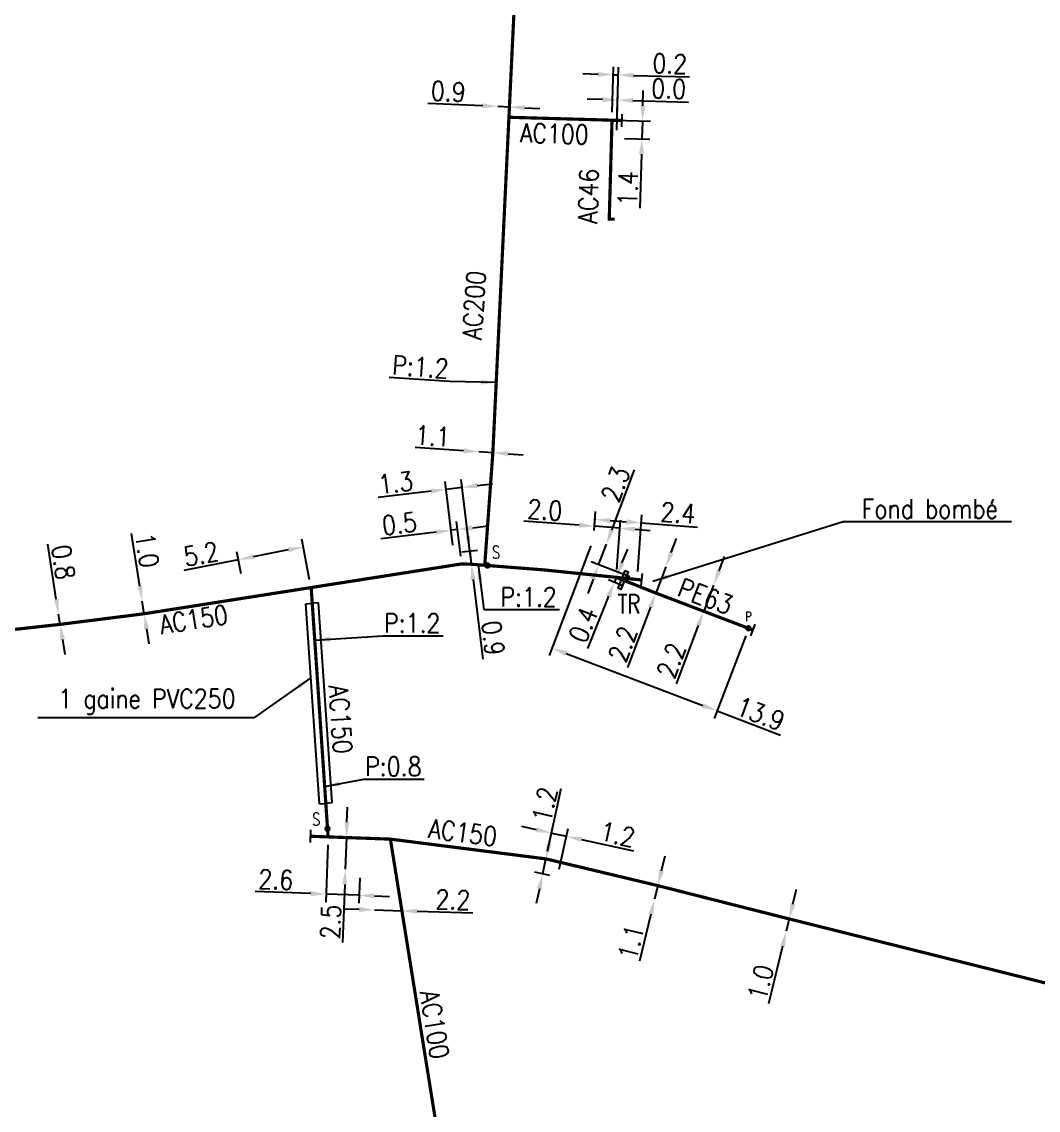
# Model space of a CAD drawing. Header units: millimetres. Extents: x 115991 to 117009, y 129000 to 129990.
# Drawn here: x 116836.5 to 116916.4, y 129344.2 to 129429.8 of the extents above; entities that cross this region are included whole.
import ezdxf
from ezdxf.enums import TextEntityAlignment as Align

# ---------------------------------------------------------------- set-up
doc = ezdxf.new("R2010")
doc.units = ezdxf.units.MM
doc.header["$PDMODE"] = 34
for name, pattern in [('L_25_AP', [2000, 1000, 1000]), ('L_25_PE', [2000, 1000, 1000]), ('L_RAC_AP', [3.5, 2, -1.5])]:
    doc.linetypes.add(name, pattern=pattern)
doc.layers.get('0').update_dxf_attribs({"linetype": 'CONTINUOUS'})
doc.layers.get('DEFPOINTS').update_dxf_attribs({"linetype": 'CONTINUOUS'})
for name, color, linetype in [('L_150', 1, 'CONTINUOUS'), ('L_300', 7, 'CONTINUOUS'), ('L_340', 7, 'CONTINUOUS'), ('L_400', 7, 'CONTINUOUS'), ('L_900', 7, 'CONTINUOUS')]:
    doc.layers.add(name, color=color, linetype=linetype)
doc.layers.add('L_170', color=7, linetype='CONTINUOUS', plot=False)
doc.styles.add('G_ROMANS', font='ROMANS.SHX', dxfattribs={"width": 0.75})
doc.styles.get("Standard").update_dxf_attribs({"font": 'romans.shx', "width": 0.85})
doc.dimstyles.get("Standard").update_dxf_attribs({"dimtxt": 1.5, "dimasz": 1.2, "dimexe": 0.625, "dimexo": 0.625, "dimgap": 0.25, "dimtad": 1, "dimdec": 1, "dimzin": 0, "dimdsep": 46, "dimtxsty": 'Standard', "dimcen": -0.5, "dimadec": 0, "dimazin": 0, "dimtfac": 1, "dimtdec": 1, "dimtmove": 0, "dimatfit": 3, "dimfxl": 0, "dimtolj": 1, "dimtzin": 0, "dimarcsym": 0})

# ---------------------------------------------------------------- blocks, each defined once
blk = doc.blocks.new('*D125')
at = {"layer": 'DEFPOINTS', "color": 0, "linetype": 'Continuous', "transparency": 16777216}
for p in [(116881.49, 129390.108), (116881.421, 129389.169), (116883.2, 129386.096)]:
    blk.add_point(p, dxfattribs=at)
at = {"layer": 'L_150', "color": 0, "linetype": 'Continuous', "lineweight": -2, "transparency": 16777216}
for p, q in [((116880.293, 129390.197), (116875.933, 129390.518)), ((116881.466, 129389.792), (116881.536, 129390.732)), ((116883.245, 129386.719), (116883.53, 129390.585)), ((116883.484, 129389.961), (116881.49, 129390.108)), ((116884.681, 129389.873), (116885.878, 129389.785))]:
    blk.add_line(p, q, dxfattribs=at)
at = {"layer": 'L_150', "color": 0, "linetype": 'Continuous', "transparency": 16777216}
for points in [[(116880.308, 129390.396), (116880.278, 129389.997), (116881.49, 129390.108)], [(116884.696, 129390.073), (116884.666, 129389.674), (116883.484, 129389.961)]]:
    blk.add_solid(points, dxfattribs=at)
at = {"layer": 'L_150', "color": 0, "linetype": 'Continuous', "transparency": 16777216, "insert": (116877.588, 129391.398), "char_height": 1.5, "attachment_point": 5, "rotation": 355.78733}
blk.add_mtext('\\A1;2.0', dxfattribs=at)
blk = doc.blocks.new('*D126')
at = {"layer": 'DEFPOINTS', "color": 0, "linetype": 'Continuous', "transparency": 16777216}
for p in [(116881.529, 129390.645), (116881.421, 129389.169), (116884.841, 129385.927)]:
    blk.add_point(p, dxfattribs=at)
at = {"layer": 'L_340', "color": 0, "linetype": 'Continuous', "lineweight": -2, "transparency": 16777216}
for p, q in [((116881.466, 129389.792), (116881.575, 129391.268)), ((116882.726, 129390.557), (116883.972, 129390.465)), ((116884.887, 129386.55), (116885.215, 129391)), ((116885.169, 129390.377), (116889.589, 129390.051))]:
    blk.add_line(p, q, dxfattribs=at)
at = {"layer": 'L_340', "color": 0, "linetype": 'Continuous', "transparency": 16777216}
for points in [[(116882.741, 129390.756), (116882.711, 129390.357), (116881.529, 129390.645)], [(116883.987, 129390.665), (116883.957, 129390.266), (116885.169, 129390.377)]]:
    blk.add_solid(points, dxfattribs=at)
at = {"layer": 'L_340', "color": 0, "linetype": 'Continuous', "transparency": 16777216, "insert": (116888.051, 129391.167), "char_height": 1.5, "attachment_point": 5, "rotation": 355.78733}
blk.add_mtext('\\A1;2.4', dxfattribs=at)
blk = doc.blocks.new('*D127')
at = {"layer": 'DEFPOINTS', "color": 0, "linetype": 'Continuous', "transparency": 16777216}
for p in [(116882.421, 129388.695), (116882.421, 129388.695), (116884.841, 129385.927)]:
    blk.add_point(p, dxfattribs=at)
at = {"layer": 'L_340', "color": 0, "linetype": 'Continuous', "lineweight": -2, "transparency": 16777216}
for p, q in [((116882.847, 129389.817), (116884.643, 129394.537)), ((116881.806, 129387.081), (116882.421, 129388.695)), ((116884.257, 129386.149), (116881.222, 129387.303)), ((116881.38, 129385.96), (116880.953, 129384.838))]:
    blk.add_line(p, q, dxfattribs=at)
at = {"layer": 'L_340', "color": 0, "linetype": 'Continuous', "transparency": 16777216}
for points in [[(116882.66, 129389.888), (116883.034, 129389.746), (116882.421, 129388.695)], [(116881.193, 129386.031), (116881.567, 129385.888), (116881.806, 129387.081)]]:
    blk.add_solid(points, dxfattribs=at)
at = {"layer": 'L_340', "color": 0, "linetype": 'Continuous', "transparency": 16777216, "insert": (116883.144, 129393.41), "char_height": 1.5, "attachment_point": 5, "rotation": 69.17118}
blk.add_mtext('\\A1;2.3', dxfattribs=at)
blk = doc.blocks.new('*D128')
at = {"layer": 'DEFPOINTS', "color": 0, "linetype": 'Continuous', "transparency": 16777216}
for p in [(116887.094, 129386.918), (116887.094, 129386.918), (116886.312, 129384.861)]:
    blk.add_point(p, dxfattribs=at)
at = {"layer": 'L_150', "color": 0, "linetype": 'Continuous', "lineweight": -2, "transparency": 16777216}
for p, q in [((116887.521, 129388.039), (116887.947, 129389.161)), ((116887.094, 129386.918), (116886.312, 129384.861)), ((116885.885, 129383.74), (116884.087, 129379.014))]:
    blk.add_line(p, q, dxfattribs=at)
at = {"layer": 'L_150', "color": 0, "linetype": 'Continuous', "transparency": 16777216}
for points in [[(116887.334, 129388.11), (116887.707, 129387.968), (116887.094, 129386.918)], [(116885.698, 129383.811), (116886.072, 129383.669), (116886.312, 129384.861)]]:
    blk.add_solid(points, dxfattribs=at)
at = {"layer": 'L_150', "color": 0, "linetype": 'Continuous', "transparency": 16777216, "insert": (116883.716, 129380.852), "char_height": 1.5, "attachment_point": 5, "rotation": 69.17118}
blk.add_mtext('\\A1;2.2', dxfattribs=at)
blk = doc.blocks.new('*D129')
at = {"layer": 'DEFPOINTS', "color": 0, "linetype": 'Continuous', "transparency": 16777216}
for p in [(116881.421, 129389.169), (116893.599, 129382.089), (116878.136, 129380.536)]:
    blk.add_point(p, dxfattribs=at)
at = {"layer": 'L_300', "color": 0, "linetype": 'Continuous', "lineweight": -2, "transparency": 16777216}
for p, q in [((116881.198, 129388.585), (116877.914, 129379.952)), ((116893.377, 129381.505), (116890.906, 129375.009)), ((116879.258, 129380.109), (116890.006, 129376.02)), ((116891.128, 129375.594), (116896.121, 129373.694))]:
    blk.add_line(p, q, dxfattribs=at)
at = {"layer": 'L_300', "color": 0, "linetype": 'Continuous', "transparency": 16777216}
for points in [[(116879.329, 129380.296), (116879.187, 129379.923), (116878.136, 129380.536)], [(116890.077, 129376.207), (116889.935, 129375.833), (116891.128, 129375.594)]]:
    blk.add_solid(points, dxfattribs=at)
at = {"layer": 'L_300', "color": 0, "linetype": 'Continuous', "transparency": 16777216, "insert": (116894.541, 129375.365), "char_height": 1.5, "attachment_point": 5, "rotation": 339.17118}
blk.add_mtext('\\A1;13.9', dxfattribs=at)
blk = doc.blocks.new('*D130')
at = {"layer": 'DEFPOINTS', "color": 0, "linetype": 'Continuous', "transparency": 16777216}
for p in [(116890.856, 129385.486), (116890.856, 129385.486), (116890.074, 129383.43)]:
    blk.add_point(p, dxfattribs=at)
at = {"layer": 'L_150', "color": 0, "linetype": 'Continuous', "lineweight": -2, "transparency": 16777216}
for p, q in [((116891.283, 129386.608), (116891.71, 129387.729)), ((116890.856, 129385.486), (116890.074, 129383.43)), ((116889.647, 129382.308), (116887.901, 129377.719))]:
    blk.add_line(p, q, dxfattribs=at)
at = {"layer": 'L_150', "color": 0, "linetype": 'Continuous', "transparency": 16777216}
for points in [[(116891.096, 129386.679), (116891.47, 129386.537), (116890.856, 129385.486)], [(116889.46, 129382.379), (116889.834, 129382.237), (116890.074, 129383.43)]]:
    blk.add_solid(points, dxfattribs=at)
at = {"layer": 'L_150', "color": 0, "linetype": 'Continuous', "transparency": 16777216, "insert": (116887.53, 129379.557), "char_height": 1.5, "attachment_point": 5, "rotation": 69.17118}
blk.add_mtext('\\A1;2.2', dxfattribs=at)
blk = doc.blocks.new('*D131')
at = {"layer": 'DEFPOINTS', "color": 0, "linetype": 'Continuous', "transparency": 16777216}
for p in [(116882.001, 129386.151), (116883.049, 129385.725), (116883.2, 129386.096)]:
    blk.add_point(p, dxfattribs=at)
at = {"layer": 'L_150', "color": 0, "linetype": 'Continuous', "lineweight": -2, "transparency": 16777216}
for p, q in [((116883.651, 129387.208), (116884.103, 129388.319)), ((116882.58, 129385.916), (116883.628, 129385.49)), ((116883.2, 129386.096), (116883.049, 129385.725)), ((116882.597, 129384.614), (116880.929, 129380.508))]:
    blk.add_line(p, q, dxfattribs=at)
at = {"layer": 'L_150', "color": 0, "linetype": 'Continuous', "transparency": 16777216}
for points in [[(116883.466, 129387.283), (116883.837, 129387.132), (116883.2, 129386.096)], [(116882.412, 129384.689), (116882.783, 129384.538), (116883.049, 129385.725)]]:
    blk.add_solid(points, dxfattribs=at)
at = {"layer": 'L_150', "color": 0, "linetype": 'Continuous', "transparency": 16777216, "insert": (116880.611, 129382.381), "char_height": 1.5, "attachment_point": 5, "rotation": 67.88571}
blk.add_mtext('\\A1;0.4', dxfattribs=at)
blk = doc.blocks.new('L_340_07')
at = {"color": 0, "linetype": 'Continuous', "const_width": 0.25, "flags": 128}
blk.add_lwpolyline([(0, 0), (1.25, 0)], dxfattribs=at)
at = {"color": 0, "linetype": 'Continuous', "flags": 128}
blk.add_lwpolyline([(1.25, -0.5), (1.25, 0.5)], dxfattribs=at)
at = {"color": 0, "linetype": 'Continuous', "style": 'G_ROMANS', "width": 0.75, "flags": 3}
for tag, p in [('DEF_LEG', (0.723, -3.465)), ('DEF_COUP', (0.723, -5.965)), ('DEF_TYPE', (0.723, -8.465))]:
    blk.add_attdef(tag, text='', height=1.2, dxfattribs=at).set_placement(p, align=Align.MIDDLE)
blk = doc.blocks.new('L_300_12')
at = {"color": 0, "linetype": 'Continuous', "const_width": 0.497, "flags": 128}
blk.add_lwpolyline([(-0.25, 0, 1), (0.25, 0, 1)], format="xyb", close=True, dxfattribs=at)
at = {"color": 0, "linetype": 'Continuous', "style": 'G_ROMANS', "width": 0.75}
blk.add_text('P', height=1.5, dxfattribs=at).set_placement((0, 1.85), align=Align.MIDDLE)
at = {"color": 0, "linetype": 'Continuous', "style": 'G_ROMANS', "width": 0.75, "flags": 3}
for tag, p in [('DEF_LEG', (0, -5)), ('DEF_COUP', (0, -7.5)), ('DEF_TYPE', (0, -10))]:
    blk.add_attdef(tag, text='', height=1.2, dxfattribs=at).set_placement(p, align=Align.MIDDLE)
blk = doc.blocks.new('L_340_19')
at = {"linetype": 'Continuous'}
blk.add_hatch(color=0, dxfattribs=at).paths.add_polyline_path([(0.125, 0.75), (-0.125, 0.75), (-0.125, -0.75), (0.125, -0.75)])
at = {"color": 0, "linetype": 'Continuous'}
blk.add_lwpolyline([(-0.125, 0.75), (0.125, 0.75), (0.125, -0.75), (-0.125, -0.75)], close=True, dxfattribs=at)
at = {"color": 0, "linetype": 'Continuous', "style": 'G_ROMANS', "width": 0.75}
for tag, height, flags, p in [('TR', 1.5, 8, (0, 3)), ('DEF_LEG', 1.2, 3, (0, -5)), ('DEF_COUP', 1.2, 3, (0, -7.5)), ('DEF_TYPE', 1.2, 3, (0, -10))]:
    blk.add_attdef(tag, text='', height=height, dxfattribs=dict(at, flags=flags)).set_placement(p, align=Align.MIDDLE)
blk = doc.blocks.new('*D378')
at = {"layer": 'DEFPOINTS', "color": 0, "linetype": 'Continuous', "transparency": 16777216}
for p in [(116873.901, 129423.114), (116873.901, 129423.114), (116874.8, 129423.074)]:
    blk.add_point(p, dxfattribs=at)
at = {"layer": 'L_150', "color": 0, "linetype": 'Continuous', "lineweight": -2, "transparency": 16777216}
for p, q in [((116872.702, 129423.168), (116868.396, 129423.362)), ((116874.8, 129423.074), (116873.901, 129423.114)), ((116875.999, 129423.02), (116877.198, 129422.966))]:
    blk.add_line(p, q, dxfattribs=at)
at = {"layer": 'L_150', "color": 0, "linetype": 'Continuous', "transparency": 16777216}
for points in [[(116872.711, 129423.368), (116872.693, 129422.968), (116873.901, 129423.114)], [(116876.008, 129423.22), (116875.99, 129422.82), (116874.8, 129423.074)]]:
    blk.add_solid(points, dxfattribs=at)
at = {"layer": 'L_150', "color": 0, "linetype": 'Continuous', "transparency": 16777216, "insert": (116869.995, 129424.291), "char_height": 1.5, "attachment_point": 5, "rotation": 357.42151}
blk.add_mtext('\\A1;0.9', dxfattribs=at)
blk = doc.blocks.new('*D380')
at = {"layer": 'DEFPOINTS', "color": 0, "linetype": 'Continuous', "transparency": 16777216}
for p in [(116883.367, 129425.593), (116882.867, 129422.037), (116883.227, 129420.626)]:
    blk.add_point(p, dxfattribs=at)
at = {"layer": 'L_170', "color": 0, "linetype": 'Continuous', "lineweight": -2, "transparency": 16777216}
for p, q in [((116881.768, 129425.638), (116880.568, 129425.672)), ((116882.884, 129422.662), (116882.985, 129426.229)), ((116882.967, 129425.605), (116883.367, 129425.593)), ((116883.245, 129421.251), (116883.385, 129426.218)), ((116884.567, 129425.56), (116888.967, 129425.436))]:
    blk.add_line(p, q, dxfattribs=at)
at = {"layer": 'L_170', "color": 0, "linetype": 'Continuous', "transparency": 16777216}
for points in [[(116881.773, 129425.838), (116881.762, 129425.438), (116882.967, 129425.605)], [(116884.572, 129425.76), (116884.561, 129425.36), (116883.367, 129425.593)]]:
    blk.add_solid(points, dxfattribs=at)
at = {"layer": 'L_170', "color": 0, "linetype": 'Continuous', "transparency": 16777216, "insert": (116887.41, 129426.48), "char_height": 1.5, "attachment_point": 5, "rotation": 358.3882}
blk.add_mtext('\\A1;0.2', dxfattribs=at)
blk = doc.blocks.new('*D381')
at = {"layer": 'DEFPOINTS', "color": 0, "linetype": 'Continuous', "transparency": 16777216}
for p in [(116883.312, 129423.62), (116883.267, 129422.026), (116883.227, 129420.626)]:
    blk.add_point(p, dxfattribs=at)
at = {"layer": 'L_340', "color": 0, "linetype": 'Continuous', "lineweight": -2, "transparency": 16777216}
for p, q in [((116883.245, 129421.251), (116883.329, 129424.245)), ((116883.284, 129422.651), (116883.329, 129424.245)), ((116882.112, 129423.654), (116880.913, 129423.688)), ((116884.511, 129423.587), (116888.881, 129423.464))]:
    blk.add_line(p, q, dxfattribs=at)
at = {"layer": 'L_340', "color": 0, "linetype": 'Continuous', "transparency": 16777216}
for points in [[(116882.118, 129423.854), (116882.106, 129423.454), (116883.312, 129423.62)], [(116884.517, 129423.787), (116884.505, 129423.387), (116883.312, 129423.62)]]:
    blk.add_solid(points, dxfattribs=at)
at = {"layer": 'L_340', "color": 0, "linetype": 'Continuous', "transparency": 16777216, "insert": (116887.324, 129424.508), "char_height": 1.5, "attachment_point": 5, "rotation": 358.3882}
blk.add_mtext('\\A1;0.0', dxfattribs=at)
blk = doc.blocks.new('L_300_11')
at = {"color": 0, "linetype": 'Continuous', "const_width": 0.248, "flags": 128}
blk.add_lwpolyline([(-0.126, 0, 1), (0.126, 0, 1)], format="xyb", close=True, dxfattribs=at)
at = {"linetype": 'Continuous', "style": 'G_ROMANS', "width": 0.75}
blk.add_attdef('S', text='', height=1, dxfattribs=at).set_placement((0, 1.35), align=Align.MIDDLE_CENTER)
at = {"color": 0, "linetype": 'Continuous', "width": 0.75, "flags": 3}
for tag, p in [('DEF_LEG', (0, -5)), ('DEF_COUP', (0, -7.5)), ('DEF_TYPE', (0, -10))]:
    blk.add_attdef(tag, text='', height=1.2, dxfattribs=at).set_placement(p, align=Align.MIDDLE)
blk = doc.blocks.new('*D382')
at = {"layer": 'DEFPOINTS', "color": 0, "linetype": 'Continuous', "transparency": 16777216}
for p in [(116872.399, 129395.969), (116872.399, 129395.969), (116873.497, 129395.896)]:
    blk.add_point(p, dxfattribs=at)
at = {"layer": 'L_150', "color": 0, "linetype": 'Continuous', "lineweight": -2, "transparency": 16777216}
for p, q in [((116871.202, 129396.048), (116867.385, 129396.299)), ((116873.497, 129395.896), (116872.399, 129395.969)), ((116874.694, 129395.817), (116875.891, 129395.738))]:
    blk.add_line(p, q, dxfattribs=at)
at = {"layer": 'L_150', "color": 0, "linetype": 'Continuous', "transparency": 16777216}
for points in [[(116871.215, 129396.247), (116871.188, 129395.848), (116872.399, 129395.969)], [(116874.707, 129396.017), (116874.681, 129395.618), (116873.497, 129395.896)]]:
    blk.add_solid(points, dxfattribs=at)
at = {"layer": 'L_150', "color": 0, "linetype": 'Continuous', "transparency": 16777216, "insert": (116868.76, 129397.211), "char_height": 1.5, "attachment_point": 5, "rotation": 356.22777}
blk.add_mtext('\\A1;1.1', dxfattribs=at)
blk = doc.blocks.new('*D386')
at = {"layer": 'DEFPOINTS', "color": 0, "linetype": 'Continuous', "transparency": 16777216}
for p in [(116839.359, 129383.191), (116839.359, 129383.191), (116839.483, 129382.4)]:
    blk.add_point(p, dxfattribs=at)
at = {"layer": 'L_150', "color": 0, "linetype": 'Continuous', "lineweight": -2, "transparency": 16777216}
for p, q in [((116839.173, 129384.376), (116838.496, 129388.695)), ((116839.483, 129382.4), (116839.359, 129383.191)), ((116839.976, 129383.287), (116839.976, 129383.287)), ((116840.1, 129382.497), (116840.1, 129382.497)), ((116839.669, 129381.215), (116839.855, 129380.029))]:
    blk.add_line(p, q, dxfattribs=at)
at = {"layer": 'L_150', "color": 0, "linetype": 'Continuous', "transparency": 16777216}
for points in [[(116839.371, 129384.407), (116838.975, 129384.345), (116839.359, 129383.191)], [(116839.866, 129381.246), (116839.471, 129381.184), (116839.483, 129382.4)]]:
    blk.add_solid(points, dxfattribs=at)
at = {"layer": 'L_150', "color": 0, "linetype": 'Continuous', "transparency": 16777216, "insert": (116839.729, 129387.283), "char_height": 1.5, "attachment_point": 5, "rotation": 278.91323}
blk.add_mtext('\\A1;0.8', dxfattribs=at)
blk = doc.blocks.new('*D387')
at = {"layer": 'DEFPOINTS', "color": 0, "linetype": 'Continuous', "transparency": 16777216}
for p in [(116845.934, 129384.222), (116845.934, 129384.222), (116846.089, 129383.234)]:
    blk.add_point(p, dxfattribs=at)
at = {"layer": 'L_150', "color": 0, "linetype": 'Continuous', "lineweight": -2, "transparency": 16777216}
for p, q in [((116845.749, 129385.407), (116845.099, 129389.546)), ((116846.089, 129383.234), (116845.934, 129384.222)), ((116846.275, 129382.048), (116846.461, 129380.863))]:
    blk.add_line(p, q, dxfattribs=at)
at = {"layer": 'L_150', "color": 0, "linetype": 'Continuous', "transparency": 16777216}
for points in [[(116845.946, 129385.438), (116845.551, 129385.376), (116845.934, 129384.222)], [(116846.473, 129382.079), (116846.078, 129382.017), (116846.089, 129383.234)]]:
    blk.add_solid(points, dxfattribs=at)
at = {"layer": 'L_150', "color": 0, "linetype": 'Continuous', "transparency": 16777216, "insert": (116846.319, 129388.224), "char_height": 1.5, "attachment_point": 5, "rotation": 278.91323}
blk.add_mtext('\\A1;1.0', dxfattribs=at)
blk = doc.blocks.new('*D388')
at = {"layer": 'DEFPOINTS', "color": 0, "linetype": 'Continuous', "transparency": 16777216}
for p in [(116853.485, 129387.485), (116853.824, 129385.754), (116859.213, 129385.295)]:
    blk.add_point(p, dxfattribs=at)
at = {"layer": 'L_150', "color": 0, "linetype": 'Continuous', "lineweight": -2, "transparency": 16777216}
for p, q in [((116859.093, 129385.908), (116858.467, 129389.099)), ((116853.704, 129386.367), (116853.365, 129388.098)), ((116857.41, 129388.254), (116854.662, 129387.716)), ((116853.485, 129387.485), (116849.195, 129386.644))]:
    blk.add_line(p, q, dxfattribs=at)
at = {"layer": 'L_150', "color": 0, "linetype": 'Continuous', "transparency": 16777216}
for points in [[(116854.624, 129387.912), (116854.701, 129387.519), (116853.485, 129387.485)], [(116857.372, 129388.451), (116857.449, 129388.058), (116858.588, 129388.485)]]:
    blk.add_solid(points, dxfattribs=at)
at = {"layer": 'L_150', "color": 0, "linetype": 'Continuous', "transparency": 16777216, "insert": (116850.559, 129387.93), "char_height": 1.5, "attachment_point": 5, "rotation": 11.09312}
blk.add_mtext('\\A1;5.2', dxfattribs=at)
blk = doc.blocks.new('*D396')
at = {"layer": 'DEFPOINTS', "color": 0, "linetype": 'Continuous', "transparency": 16777216}
for p in [(116860.543, 129365.691), (116863.052, 129363.099), (116862.98, 129361.098)]:
    blk.add_point(p, dxfattribs=at)
at = {"layer": 'L_150', "color": 0, "linetype": 'Continuous', "lineweight": -2, "transparency": 16777216}
for p, q in [((116860.521, 129365.066), (116860.36, 129360.566)), ((116863.03, 129362.475), (116862.958, 129360.473)), ((116859.183, 129361.234), (116854.814, 129361.39)), ((116862.98, 129361.098), (116860.382, 129361.191)), ((116864.18, 129361.055), (116865.379, 129361.012))]:
    blk.add_line(p, q, dxfattribs=at)
at = {"layer": 'L_150', "color": 0, "linetype": 'Continuous', "transparency": 16777216}
for points in [[(116859.19, 129361.434), (116859.176, 129361.034), (116860.382, 129361.191)], [(116864.187, 129361.255), (116864.173, 129360.855), (116862.98, 129361.098)]]:
    blk.add_solid(points, dxfattribs=at)
at = {"layer": 'L_150', "color": 0, "linetype": 'Continuous', "transparency": 16777216, "insert": (116856.435, 129362.333), "char_height": 1.5, "attachment_point": 5, "rotation": 357.95116}
blk.add_mtext('\\A1;2.6', dxfattribs=at)
blk = doc.blocks.new('*D397')
at = {"layer": 'DEFPOINTS', "color": 0, "linetype": 'Continuous', "transparency": 16777216}
for p in [(116861.984, 129365.639), (116861.895, 129363.141), (116861.895, 129363.141)]:
    blk.add_point(p, dxfattribs=at)
at = {"layer": 'L_150', "color": 0, "linetype": 'Continuous', "lineweight": -2, "transparency": 16777216}
for p, q in [((116862.027, 129366.838), (116862.07, 129368.037)), ((116861.984, 129365.639), (116861.895, 129363.141)), ((116861.852, 129361.941), (116861.689, 129357.387))]:
    blk.add_line(p, q, dxfattribs=at)
at = {"layer": 'L_150', "color": 0, "linetype": 'Continuous', "transparency": 16777216}
for points in [[(116861.827, 129366.845), (116862.227, 129366.831), (116861.984, 129365.639)], [(116861.652, 129361.949), (116862.052, 129361.934), (116861.895, 129363.141)]]:
    blk.add_solid(points, dxfattribs=at)
at = {"layer": 'L_150', "color": 0, "linetype": 'Continuous', "transparency": 16777216, "insert": (116860.746, 129359.008), "char_height": 1.5, "attachment_point": 5, "rotation": 87.95116}
blk.add_mtext('\\A1;2.5', dxfattribs=at)
blk = doc.blocks.new('*D398')
at = {"layer": 'DEFPOINTS', "color": 0, "linetype": 'Continuous', "transparency": 16777216}
for p in [(116864.197, 129359.946), (116864.197, 129359.946), (116866.346, 129359.88)]:
    blk.add_point(p, dxfattribs=at)
at = {"layer": 'L_150', "color": 0, "linetype": 'Continuous', "lineweight": -2, "transparency": 16777216}
for p, q in [((116864.216, 129360.571), (116864.216, 129360.571)), ((116866.365, 129360.505), (116866.365, 129360.505)), ((116862.997, 129359.983), (116861.798, 129360.02)), ((116864.197, 129359.946), (116866.346, 129359.88)), ((116867.545, 129359.843), (116871.914, 129359.709))]:
    blk.add_line(p, q, dxfattribs=at)
at = {"layer": 'L_150', "color": 0, "linetype": 'Continuous', "transparency": 16777216}
for points in [[(116863.003, 129360.183), (116862.991, 129359.783), (116864.197, 129359.946)], [(116867.551, 129360.043), (116867.539, 129359.644), (116866.346, 129359.88)]]:
    blk.add_solid(points, dxfattribs=at)
at = {"layer": 'L_150', "color": 0, "linetype": 'Continuous', "transparency": 16777216, "insert": (116870.36, 129360.757), "char_height": 1.5, "attachment_point": 5, "rotation": 358.23878}
blk.add_mtext('\\A1;2.2', dxfattribs=at)
blk = doc.blocks.new('*D399')
at = {"layer": 'DEFPOINTS', "color": 0, "linetype": 'Continuous', "transparency": 16777216}
for p in [(116870.224, 129389.794), (116870.438, 129388.016), (116871.046, 129387.153)]:
    blk.add_point(p, dxfattribs=at)
at = {"layer": 'L_150', "color": 0, "linetype": 'Continuous', "lineweight": -2, "transparency": 16777216}
for p, q in [((116870.971, 129387.774), (116870.645, 129390.474)), ((116869.032, 129389.65), (116864.692, 129389.125)), ((116870.363, 129388.637), (116870.149, 129390.414)), ((116870.72, 129389.854), (116870.224, 129389.794)), ((116871.911, 129389.998), (116873.103, 129390.142))]:
    blk.add_line(p, q, dxfattribs=at)
at = {"layer": 'L_150', "color": 0, "linetype": 'Continuous', "transparency": 16777216}
for points in [[(116869.008, 129389.848), (116869.056, 129389.451), (116870.224, 129389.794)], [(116871.887, 129390.196), (116871.935, 129389.799), (116870.72, 129389.854)]]:
    blk.add_solid(points, dxfattribs=at)
at = {"layer": 'L_150', "color": 0, "linetype": 'Continuous', "transparency": 16777216, "insert": (116866.147, 129390.308), "char_height": 1.5, "attachment_point": 5, "rotation": 6.8901}
blk.add_mtext('\\A1;0.5', dxfattribs=at)
blk = doc.blocks.new('*D400')
at = {"layer": 'DEFPOINTS', "color": 0, "linetype": 'Continuous', "transparency": 16777216}
for p in [(116869.835, 129393.012), (116870.438, 129388.016), (116871.805, 129387.127)]:
    blk.add_point(p, dxfattribs=at)
at = {"layer": 'L_150', "color": 0, "linetype": 'Continuous', "lineweight": -2, "transparency": 16777216}
for p, q in [((116870.363, 129388.637), (116869.76, 129393.633)), ((116871.076, 129393.162), (116869.835, 129393.012)), ((116871.73, 129387.748), (116871.001, 129393.783)), ((116872.267, 129393.306), (116873.458, 129393.45)), ((116868.643, 129392.868), (116864.484, 129392.366))]:
    blk.add_line(p, q, dxfattribs=at)
at = {"layer": 'L_150', "color": 0, "linetype": 'Continuous', "transparency": 16777216}
for points in [[(116868.619, 129393.067), (116868.667, 129392.67), (116869.835, 129393.012)], [(116872.243, 129393.505), (116872.291, 129393.107), (116871.076, 129393.162)]]:
    blk.add_solid(points, dxfattribs=at)
at = {"layer": 'L_150', "color": 0, "linetype": 'Continuous', "transparency": 16777216, "insert": (116865.848, 129393.538), "char_height": 1.5, "attachment_point": 5, "rotation": 6.8901}
blk.add_mtext('\\A1;1.3', dxfattribs=at)
blk = doc.blocks.new('*D401')
at = {"layer": 'DEFPOINTS', "color": 0, "linetype": 'Continuous', "transparency": 16777216}
for p in [(116870.438, 129388.016), (116871.679, 129388.166), (116871.805, 129387.127)]:
    blk.add_point(p, dxfattribs=at)
at = {"layer": 'L_150', "color": 0, "linetype": 'Continuous', "lineweight": -2, "transparency": 16777216}
for p, q in [((116871.535, 129389.358), (116871.392, 129390.549)), ((116871.059, 129388.091), (116872.3, 129388.241)), ((116871.679, 129388.166), (116871.805, 129387.127)), ((116871.949, 129385.936), (116872.708, 129379.653))]:
    blk.add_line(p, q, dxfattribs=at)
at = {"layer": 'L_150', "color": 0, "linetype": 'Continuous', "transparency": 16777216}
for points in [[(116871.734, 129389.382), (116871.337, 129389.334), (116871.679, 129388.166)], [(116872.147, 129385.96), (116871.75, 129385.912), (116871.805, 129387.127)]]:
    blk.add_solid(points, dxfattribs=at)
at = {"layer": 'L_150', "color": 0, "linetype": 'Continuous', "transparency": 16777216, "insert": (116873.514, 129381.317), "char_height": 1.5, "attachment_point": 5, "rotation": 276.8901}
blk.add_mtext('\\A1;0.9', dxfattribs=at)
blk = doc.blocks.new('*D402')
at = {"layer": 'DEFPOINTS', "color": 0, "linetype": 'Continuous', "transparency": 16777216}
for p in [(116877.671, 129363.962), (116877.415, 129362.79), (116878.587, 129362.534)]:
    blk.add_point(p, dxfattribs=at)
at = {"layer": 'L_150', "color": 0, "linetype": 'Continuous', "lineweight": -2, "transparency": 16777216}
for p, q in [((116877.926, 129365.135), (116878.874, 129369.485)), ((116877.415, 129362.79), (116877.671, 129363.962)), ((116877.977, 129362.667), (116876.804, 129362.923)), ((116877.159, 129361.617), (116876.904, 129360.445))]:
    blk.add_line(p, q, dxfattribs=at)
at = {"layer": 'L_150', "color": 0, "linetype": 'Continuous', "transparency": 16777216}
for points in [[(116877.731, 129365.177), (116878.122, 129365.092), (116877.671, 129363.962)], [(116876.964, 129361.66), (116877.355, 129361.575), (116877.415, 129362.79)]]:
    blk.add_solid(points, dxfattribs=at)
at = {"layer": 'L_150', "color": 0, "linetype": 'Continuous', "transparency": 16777216, "insert": (116877.579, 129368.238), "char_height": 1.5, "attachment_point": 5, "rotation": 77.70375}
blk.add_mtext('\\A1;1.2', dxfattribs=at)
blk = doc.blocks.new('*D403')
at = {"layer": 'DEFPOINTS', "color": 0, "linetype": 'Continuous', "transparency": 16777216}
for p in [(116879.286, 129365.738), (116877.671, 129363.962), (116878.587, 129362.534)]:
    blk.add_point(p, dxfattribs=at)
at = {"layer": 'L_150', "color": 0, "linetype": 'Continuous', "lineweight": -2, "transparency": 16777216}
for p, q in [((116876.941, 129366.249), (116875.768, 129366.505)), ((116877.804, 129364.573), (116878.246, 129366.604)), ((116878.113, 129365.994), (116879.286, 129365.738)), ((116878.721, 129363.145), (116879.419, 129366.349)), ((116880.458, 129365.483), (116884.551, 129364.59))]:
    blk.add_line(p, q, dxfattribs=at)
at = {"layer": 'L_150', "color": 0, "linetype": 'Continuous', "transparency": 16777216}
for points in [[(116876.983, 129366.445), (116876.898, 129366.054), (116878.113, 129365.994)], [(116880.501, 129365.678), (116880.416, 129365.287), (116879.286, 129365.738)]]:
    blk.add_solid(points, dxfattribs=at)
at = {"layer": 'L_150', "color": 0, "linetype": 'Continuous', "transparency": 16777216, "insert": (116883.304, 129365.886), "char_height": 1.5, "attachment_point": 5, "rotation": 347.70375}
blk.add_mtext('\\A1;1.2', dxfattribs=at)
blk = doc.blocks.new('*D404')
at = {"layer": 'DEFPOINTS', "color": 0, "linetype": 'Continuous', "transparency": 16777216}
for p in [(116886.468, 129361.859), (116886.207, 129360.79), (116886.207, 129360.79)]:
    blk.add_point(p, dxfattribs=at)
at = {"layer": 'L_150', "color": 0, "linetype": 'Continuous', "lineweight": -2, "transparency": 16777216}
for p, q in [((116886.752, 129363.025), (116887.035, 129364.191)), ((116886.468, 129361.859), (116886.207, 129360.79)), ((116885.924, 129359.624), (116885.019, 129355.908))]:
    blk.add_line(p, q, dxfattribs=at)
at = {"layer": 'L_150', "color": 0, "linetype": 'Continuous', "transparency": 16777216}
for points in [[(116886.557, 129363.072), (116886.946, 129362.978), (116886.468, 129361.859)], [(116885.729, 129359.672), (116886.118, 129359.577), (116886.207, 129360.79)]]:
    blk.add_solid(points, dxfattribs=at)
at = {"layer": 'L_150', "color": 0, "linetype": 'Continuous', "transparency": 16777216, "insert": (116884.358, 129357.42), "char_height": 1.5, "attachment_point": 5, "rotation": 76.31666}
blk.add_mtext('\\A1;1.1', dxfattribs=at)
blk = doc.blocks.new('*D405')
at = {"layer": 'DEFPOINTS', "color": 0, "linetype": 'Continuous', "transparency": 16777216}
for p in [(116896.8, 129359.24), (116896.564, 129358.269), (116896.564, 129358.269)]:
    blk.add_point(p, dxfattribs=at)
at = {"layer": 'L_150', "color": 0, "linetype": 'Continuous', "lineweight": -2, "transparency": 16777216}
for p, q in [((116897.084, 129360.406), (116897.368, 129361.572)), ((116896.8, 129359.24), (116896.564, 129358.269)), ((116896.28, 129357.103), (116895.174, 129352.562))]:
    blk.add_line(p, q, dxfattribs=at)
at = {"layer": 'L_150', "color": 0, "linetype": 'Continuous', "transparency": 16777216}
for points in [[(116896.89, 129360.454), (116897.279, 129360.359), (116896.8, 129359.24)], [(116896.086, 129357.15), (116896.474, 129357.055), (116896.564, 129358.269)]]:
    blk.add_solid(points, dxfattribs=at)
at = {"layer": 'L_150', "color": 0, "linetype": 'Continuous', "transparency": 16777216, "insert": (116894.556, 129354.251), "char_height": 1.5, "attachment_point": 5, "rotation": 76.31666}
blk.add_mtext('\\A1;1.0', dxfattribs=at)
blk = doc.blocks.new('*D379')
at = {"layer": 'DEFPOINTS', "color": 0, "linetype": 'Continuous', "transparency": 16777216}
for p in [(116874.761, 129422.265), (116883.227, 129420.626), (116885.219, 129420.57)]:
    blk.add_point(p, dxfattribs=at)
at = {"layer": 'L_150', "color": 0, "linetype": 'Continuous', "lineweight": -2, "transparency": 16777216}
for p, q in [((116885.292, 129423.169), (116885.326, 129424.369)), ((116875.386, 129422.248), (116885.883, 129421.952)), ((116885.258, 129421.97), (116885.219, 129420.57)), ((116883.852, 129420.609), (116885.844, 129420.553)), ((116885.185, 129419.371), (116885.066, 129415.123))]:
    blk.add_line(p, q, dxfattribs=at)
at = {"layer": 'L_150', "color": 0, "linetype": 'Continuous', "transparency": 16777216}
for points in [[(116885.092, 129423.175), (116885.492, 129423.164), (116885.258, 129421.97)], [(116884.985, 129419.377), (116885.385, 129419.365), (116885.219, 129420.57)]]:
    blk.add_solid(points, dxfattribs=at)
at = {"layer": 'L_150', "color": 0, "linetype": 'Continuous', "transparency": 16777216, "insert": (116884.109, 129416.675), "char_height": 1.5, "attachment_point": 5, "rotation": 88.3882}
blk.add_mtext('\\A1;1.4', dxfattribs=at)

msp = doc.modelspace()

# ---------------------------------------------------------------- linework, layer by layer
at = {"layer": 'L_150', "linetype": 'L_25_AP', "const_width": 0.25, "flags": 128}
for points in [[(116872.859, 129387.045), (116873.497, 129395.896), (116874.761, 129422.265), (116874.8, 129423.074), (116875.3, 129433.488), (116873.094, 129440.457), (116862.861, 129472.795), (116860.043, 129481.702), (116832.233, 129502.078), (116824.413, 129525.724), (116815.014, 129541.165), (116810.959, 129547.825), (116809.428, 129550.341), (116809.428, 129550.341), (116803.811, 129562.796), (116799.479, 129561.457), (116789.981, 129558.521), (116785.501, 129557.093), (116768.237, 129554.363), (116724.038, 129547.373), (116714.9, 129546.131), (116712.617, 129545.821), (116709.844, 129545.227), (116704.75, 129544.15), (116655.491, 129523.419), (116643.682, 129518.181), (116604.709, 129500.37), (116587.98, 129494.887), (116539.705, 129480.541)], [(116874.761, 129422.265), (116882.867, 129422.037), (116883.267, 129422.026)], [(116859.213, 129385.295), (116860.543, 129365.691)], [(116636.874, 129227.206), (116628.18, 129224.785), (116629.512, 129218.167), (116629.834, 129216.272), (116630.412, 129209.496), (116630.504, 129205.152), (116630.358, 129200.474), (116630.122, 129197.046), (116628.96, 129186.916), (116626.667, 129164.546), (116624.978, 129148.976), (116624.798, 129143.341), (116626.067, 129133.959), (116627.061, 129130.972), (116629.282, 129126.771), (116633.37, 129120.978), (116637.412, 129116.215), (116644.399, 129112.416), (116644.839, 129112.177), (116651.608, 129108.507), (116653.939, 129107.243), (116695.462, 129084.561), (116718.602, 129072.129), (116736.834, 129062.544), (116746.719, 129058.84), (116752.097, 129057.801), (116756.779, 129057.45), (116763.993, 129057.871), (116769.657, 129058.962), (116772.321, 129059.842), (116783.439, 129063.512), (116806.827, 129071.233), (116815.204, 129073.998), (116821.767, 129077.617), (116826.56, 129081.238), (116829.646, 129084.473), (116832.952, 129088.776), (116835.768, 129094.44), (116836.84, 129097.941), (116836.84, 129097.941), (116838.284, 129107.048), (116838.25, 129107.79), (116837.009, 129134.924), (116835.75, 129156.275), (116835.186, 129165.847), (116835.137, 129174.501), (116835.988, 129176.073), (116838.429, 129180.585), (116853.264, 129190.548), (116856.704, 129192.994), (116861.443, 129197.407), (116865.715, 129202.195), (116870.056, 129210.006), (116873.037, 129213.929), (116873.037, 129213.929), (116876.299, 129218.306), (116876.189, 129221.304), (116875.823, 129231.252), (116873.91, 129262.181), (116872.368, 129292.216), (116871.174, 129318.004), (116870.477, 129329.661), (116870.053, 129336.75), (116866.346, 129359.88), (116865.442, 129365.515)], [(116859.525, 129365.727), (116860.543, 129365.691), (116861.984, 129365.639), (116865.442, 129365.515), (116877.671, 129363.962), (116877.671, 129363.962), (116886.468, 129361.859), (116896.8, 129359.24), (116932.706, 129350.264), (116934.972, 129349.338), (116953.949, 129341.58), (116957.394, 129339.853), (116963.884, 129336.601), (116988.207, 129323.891), (116991.55, 129322.164), (116993.013, 129319.81), (116993.682, 129308.935), (116992.728, 129300.247), (116992.204, 129295.477), (116991.178, 129282.039), (116990.012, 129260.809), (116989.121, 129250.271), (116987.076, 129196.756), (116986.925, 129192.885), (116986.935, 129187.145), (116986.842, 129185.146), (116985.657, 129159.778), (116984.677, 129138.805), (116983.753, 129111.9), (116982.291, 129074.264), (116981.736, 129060.292), (116981.617, 129057.388), (116981.42, 129052.197), (116980.943, 129036.943), (116980.339, 129018.937), (116979.152, 129007.833), (116978.75, 129004.076), (116978.328, 129000)]]:
    msp.add_lwpolyline(points, dxfattribs=at)
at = {"layer": 'L_150', "linetype": 'L_25_AP', "flags": 128}
for points in [[(116884.841, 129385.927, 0.25, 0.25, 0), (116883.2, 129386.096, 0.25, 0.25, 0), (116877.493, 129386.684, 0.25, 0.25, 0), (116872.859, 129387.045, 0.25, 0.25, 0), (116871.805, 129387.127, 0.25, 0.25, 0), (116871.805, 129387.127, 0.25, 0.25, 0), (116871.046, 129387.153, 0.25, 0.25, 0), (116859.213, 129385.295, 0.25, 0.25, 0), (116846.089, 129383.234, 0.25, 0.25, 0), (116839.483, 129382.4, 0.25, 0.25, 0), (116832.587, 129381.637, 0.25, 0.25, 0), (116823.689, 129380.917, 0.25, 0.25, 0), (116818.236, 129380.476, 0.25, 0.25, 0), (116817.256, 129378.861, 0.25, 0.25, 0), (116815.143, 129378.73, 0, 0, 0)], [(116883.732, 129385.885, 0.25, 0.25, 0), (116883.2, 129386.096, 0, 0, 0)]]:
    msp.add_lwpolyline(points, format="xyseb", dxfattribs=at)
at = {"layer": 'L_150', "linetype": 'L_25_PE', "const_width": 0.25, "flags": 128}
msp.add_lwpolyline([(116893.599, 129382.089), (116890.074, 129383.43), (116886.312, 129384.861), (116883.732, 129385.885)], dxfattribs=at)
at = {"layer": 'L_170', "linetype": 'L_RAC_AP', "const_width": 0.25, "flags": 128}
msp.add_lwpolyline([(116883.068, 129414.253), (116882.648, 129414.265), (116882.867, 129422.037)], dxfattribs=at)
at = {"layer": 'L_400', "color": 7, "linetype": 'CONTINUOUS'}
for p, q in [((116858.798, 129384.022), (116859.297, 129384.056)), ((116859.865, 129368.292), (116858.798, 129384.022)), ((116859.796, 129384.09), (116859.297, 129384.056)), ((116860.863, 129368.359), (116859.796, 129384.09)), ((116859.865, 129368.292), (116860.364, 129368.326)), ((116860.863, 129368.359), (116860.364, 129368.326))]:
    msp.add_line(p, q, dxfattribs=at)

# ---------------------------------------------------------------- block references
at = {"layer": 'L_300'}
ref = msp.add_blockref('L_300_11', (116873.075, 129387.029), dxfattribs=dict(at, rotation=227.1486956101632))
ref.add_attrib('S', 'S', dxfattribs={"layer": '0', "linetype": 'Continuous', "height": 1, "style": 'G_ROMANS', "width": 0.75}).set_placement((116873.755, 129388.067), align=Align.MIDDLE_CENTER)
at = {"layer": 'L_300', "xscale": 0.5, "yscale": 0.5, "zscale": 0.5}
msp.add_blockref('L_300_12', (116893.599, 129382.089), dxfattribs=at)
at = {"layer": 'L_300'}
ref = msp.add_blockref('L_300_11', (116860.499, 129366.337), dxfattribs=dict(at, rotation=227.1486956101632))
ref.add_attrib('S', 'S', dxfattribs={"layer": '0', "linetype": 'Continuous', "height": 1, "style": 'G_ROMANS', "width": 0.75}).set_placement((116859.611, 129367.083), align=Align.MIDDLE_CENTER)
at = {"layer": 'L_340', "xscale": 0.3}
for p, rotation in [((116883.267, 129422.026), 358.3882012031441), ((116884.841, 129385.927), 354.1124409562821), ((116893.599, 129382.089), 339.1711831583243), ((116859.525, 129365.727), 177.9511573655919)]:
    msp.add_blockref('L_340_07', p, dxfattribs=dict(at, rotation=rotation))
at = {"layer": 'L_340'}
ref = msp.add_blockref('L_340_19', (116883.732, 129385.885), dxfattribs=dict(at, rotation=338.3595719406155))
ref.add_attrib('TR', 'TR', dxfattribs={"layer": '0', "color": 0, "linetype": 'Continuous', "height": 1.5, "style": 'G_ROMANS', "width": 0.75, "flags": 8}).set_placement((116884.188, 129384), align=Align.MIDDLE)

# ---------------------------------------------------------------- texts
at = {"layer": 'L_150', "linetype": 'Continuous', "width": 0.85}
for s, rotation, p in [('AC100', 358.3882, (116875.604, 129420.298)), ('AC200', 86.22777, (116872.593, 129404.745)), ('PE63', 339.17118, (116887.898, 129384.683)), ('AC150', 8.92477, (116847.416, 129381.625)), ('AC150', 273.88088, (116860.6, 129377.581)), ('AC150', 352.76224, (116868.358, 129365.632)), ('AC100', 279.10601, (116867.748, 129353.489))]:
    msp.add_text(s, height=1.5, rotation=rotation, dxfattribs=at).set_placement(p)
at = {"layer": 'L_150', "linetype": 'Continuous', "insert": (116869.963, 129401.743), "char_height": 1.5, "attachment_point": 9, "rotation": 356.02304}
msp.add_mtext('\\A1;P:1.2', dxfattribs=at)
at = {"layer": 'L_150', "linetype": 'Continuous', "char_height": 1.5, "attachment_point": 7}
for s, insert in [('\\A1;P:1.2', (116874.094, 129383.81)), ('\\A1;P:1.2', (116864.95, 129381.749)), ('\\A1;P:0.8', (116863.461, 129370.481))]:
    msp.add_mtext(s, dxfattribs=dict(at, insert=insert))
at = {"layer": 'L_170', "linetype": 'Continuous', "width": 0.85}
msp.add_text('AC46', height=1.5, rotation=88.3882, dxfattribs=at).set_placement((116881.701, 129413.892))
at = {"layer": 'L_340', "linetype": 'Continuous', "insert": (116902.5, 129390.732), "char_height": 1.5, "attachment_point": 7}
msp.add_mtext('\\A1;Fond bombé', dxfattribs=at)
at = {"layer": 'L_400', "linetype": 'Continuous', "insert": (116853.262, 129375.309), "char_height": 1.5, "attachment_point": 9}
msp.add_mtext('\\A1;1 gaine PVC250', dxfattribs=at)

# ---------------------------------------------------------------- dimensions: what is measured, and where the dimension line sits
at = {"layer": 'L_150', "linetype": 'Continuous'}
for base, p1, p2, angle, picture, middle in [((116873.901, 129423.114), (116874.8, 129423.074), (116873.901, 129423.114), 357.42151, '*D378', (116869.95, 129423.292)), ((116885.219, 129420.57), (116874.761, 129422.265), (116883.227, 129420.626), 88.3882, '*D379', (116885.108, 129416.647)), ((116872.399, 129395.969), (116873.497, 129395.896), (116872.399, 129395.969), 356.22777, '*D382', (116868.695, 129396.213)), ((116869.834783, 129393.012136), (116871.804967, 129387.127472), (116870.438468, 129388.016316), 6.890103, '*D400', (116865.968267, 129392.544913)), ((116881.49, 129390.108), (116883.2, 129386.096), (116881.421, 129389.169), 355.78733, '*D125', (116877.515, 129390.401)), ((116870.224, 129389.794), (116871.046, 129387.153), (116870.438, 129388.016), 6.8901, '*D399', (116866.267, 129389.316)), ((116845.934, 129384.222), (116846.089, 129383.234), (116845.934, 129384.222), 278.91323, '*D387', (116845.331, 129388.069)), ((116839.359, 129383.191), (116839.483, 129382.4), (116839.359, 129383.191), 278.91323, '*D386', (116838.741, 129387.128)), ((116853.485, 129387.485), (116859.213, 129385.295), (116853.824, 129385.754), 11.09312, '*D388', (116850.751, 129386.949)), ((116887.094, 129386.918), (116886.312, 129384.861), (116887.094, 129386.918), 249.17118, '*D128', (116884.651, 129380.496)), ((116883.049, 129385.725), (116883.2, 129386.096), (116882.001, 129386.151), 67.88571, '*D131', (116881.537, 129382.005)), ((116890.856, 129385.486), (116890.074, 129383.43), (116890.856, 129385.486), 249.17118, '*D130', (116888.465, 129379.201)), ((116877.415, 129362.79), (116877.671, 129363.962), (116878.587, 129362.534), 77.70375, '*D402', (116878.556, 129368.025)), ((116861.895, 129363.141), (116861.984, 129365.639), (116861.895, 129363.141), 87.95116, '*D397', (116861.745, 129358.972)), ((116879.286, 129365.738), (116877.671, 129363.962), (116878.587, 129362.534), 167.70375, '*D403', (116883.091, 129364.909)), ((116862.98, 129361.098), (116860.543, 129365.691), (116863.052, 129363.099), 177.95116, '*D396', (116856.399, 129361.334)), ((116886.207, 129360.79), (116886.468, 129361.859), (116886.207, 129360.79), 76.31666, '*D404', (116885.329, 129357.183)), ((116864.197, 129359.946), (116866.346, 129359.88), (116864.197, 129359.946), 358.23878, '*D398', (116870.329, 129359.758)), ((116896.564, 129358.269), (116896.8, 129359.24), (116896.564, 129358.269), 76.31666, '*D405', (116895.528, 129354.014))]:
    dim = msp.add_linear_dim(base=base, p1=p1, p2=p2, angle=angle, dimstyle='Standard', dxfattribs=at)
    dim.commit()
    dim.dimension.update_dxf_attribs({"geometry": picture, "text_midpoint": middle, "dimtype": 160})
dim = msp.add_linear_dim(base=(116871.679, 129388.166), p1=(116871.805, 129387.127), p2=(116870.438, 129388.016), angle=276.8901, text='0.9', dimstyle='Standard', dxfattribs=at)
dim.commit()
dim.dimension.update_dxf_attribs({"geometry": '*D401', "text_midpoint": (116872.522, 129381.197), "dimtype": 160})
at = {"layer": 'L_170', "linetype": 'Continuous'}
dim = msp.add_linear_dim(base=(116883.367, 129425.593), p1=(116882.867, 129422.037), p2=(116883.227, 129420.626), angle=178.3882, text='0.2', dimstyle='Standard', dxfattribs=at)
dim.commit()
dim.dimension.update_dxf_attribs({"geometry": '*D380', "text_midpoint": (116887.382, 129425.48), "dimtype": 160})
at = {"layer": 'L_300', "linetype": 'Continuous'}
dim = msp.add_linear_dim(base=(116878.136, 129380.536), p1=(116893.599, 129382.089), p2=(116881.421, 129389.169), angle=339.17118, dimstyle='Standard', dxfattribs=at)
dim.commit()
dim.dimension.update_dxf_attribs({"geometry": '*D129', "text_midpoint": (116894.185, 129374.43), "dimtype": 160})
at = {"layer": 'L_340', "linetype": 'Continuous'}
dim = msp.add_linear_dim(base=(116883.312, 129423.62), p1=(116883.267, 129422.026), p2=(116883.227, 129420.626), angle=358.3882, dimstyle='Standard', dxfattribs=at)
dim.commit()
dim.dimension.update_dxf_attribs({"geometry": '*D381', "text_midpoint": (116887.296, 129423.508), "dimtype": 160})
for base, p2, angle, text, picture, middle in [((116882.421, 129388.695), (116882.421, 129388.695), 249.17118, '2.3', '*D127', (116884.079, 129393.055)), ((116881.529, 129390.645), (116881.421, 129389.169), 355.78733, '2.4', '*D126', (116887.977, 129390.17))]:
    dim = msp.add_linear_dim(base=base, p1=(116884.841, 129385.927), p2=p2, angle=angle, text=text, dimstyle='Standard', dxfattribs=at)
    dim.commit()
    dim.dimension.update_dxf_attribs({"geometry": picture, "text_midpoint": middle, "dimtype": 160})

# ---------------------------------------------------------------- leaders
at = {"layer": 'L_150', "linetype": 'Continuous', "annotation_type": 0, "has_hookline": 1, "hookline_direction": 1, "text_width": 4.493, "horizontal_direction": (0.997592, -0.069355, 0)}
msp.add_leader([(116873.761, 129401.415), (116870.082, 129401.484)], dimstyle='Standard', dxfattribs=at)
at = {"layer": 'L_150', "linetype": 'Continuous', "annotation_type": 0, "has_hookline": 1, "hookline_direction": 0, "text_width": 4.493}
for points in [[(116872.332, 129387.086), (116872.793, 129383.56), (116873.993, 129383.56)], [(116859.493, 129381.162), (116864.849, 129381.499)], [(116860.274, 129369.644), (116863.36, 129370.231)]]:
    msp.add_leader(points, dimstyle='Standard', dxfattribs=at)
at = {"layer": 'L_340', "linetype": 'Continuous', "annotation_type": 0, "has_hookline": 1, "hookline_direction": 0, "text_width": 11.779}
msp.add_leader([(116886.084, 129385.798), (116901.05, 129390.482), (116902.25, 129390.482)], dimstyle='Standard', dxfattribs=at)
at = {"layer": 'L_400', "linetype": 'Continuous', "annotation_type": 0, "has_hookline": 1, "hookline_direction": 1, "text_width": 15.543}
msp.add_leader([(116859.193, 129378.199), (116854.712, 129375.059), (116853.512, 129375.059)], dimstyle='Standard', dxfattribs=at)
at = {"layer": 'L_900', "color": 7, "linetype": 'Continuous'}
msp.add_leader([(116962.422, 129354.575), (116829.158, 129314.067)], dimstyle='Standard', dxfattribs=at)

doc.saveas('drawing.dxf')
